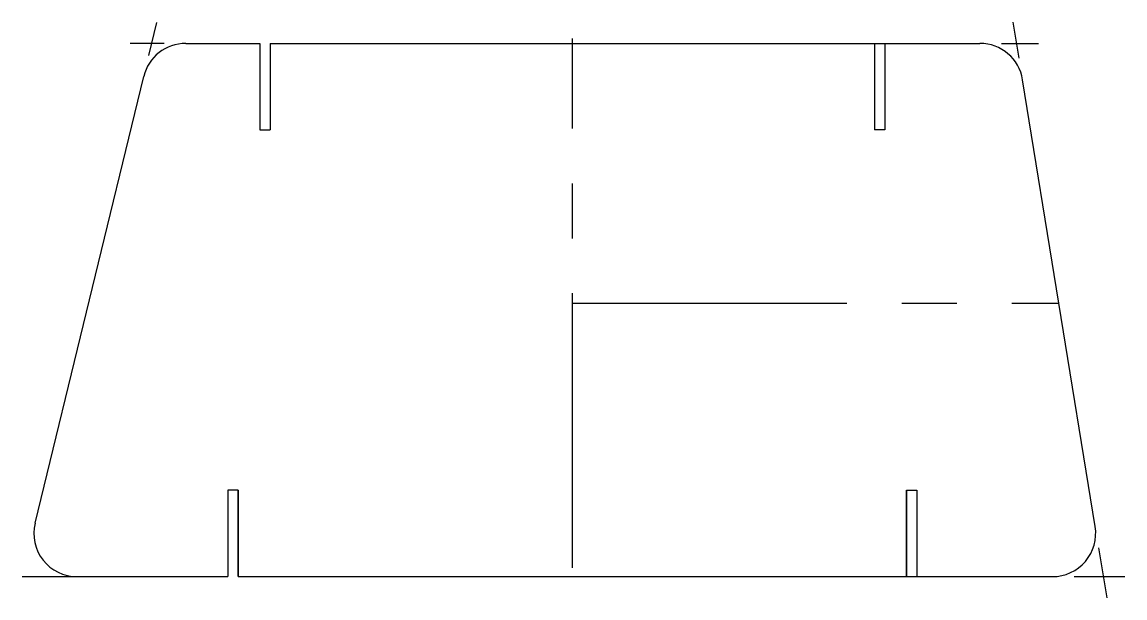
# Model space of a CAD drawing. Header units: millimetres. Extents: x 22.8 to 73.8, y 252.7 to 279.3.
import ezdxf

# ---------------------------------------------------------------- set-up
doc = ezdxf.new("R2010")
doc.units = ezdxf.units.MM
doc.linetypes.add('CENTERX2', pattern=[20.32, 12.7, -2.54, 2.54, -2.54])

msp = doc.modelspace()

# ---------------------------------------------------------------- linework, layer by layer
at = {"color": 7, "linetype": 'Continuous'}
for p, q in [((28.7, 277.795), (29.071, 279.323)), ((68.947, 277.659), (68.675, 279.338)), ((29.407, 278.351), (27.835, 278.351)), ((30.407, 278.351), (33.835, 278.351)), ((33.835, 278.351), (33.835, 274.351)), ((34.317, 278.351), (34.317, 274.351)), ((34.317, 278.351), (67.133, 278.351)), ((62.252, 278.351), (62.252, 274.351)), ((62.734, 278.351), (62.734, 274.351)), ((68.133, 278.351), (69.835, 278.351)), ((23.439, 256.146), (28.464, 276.824)), ((72.461, 255.994), (69.107, 276.671)), ((33.835, 274.351), (34.317, 274.351)), ((62.734, 274.351), (62.252, 274.351)), ((32.838, 257.674), (32.356, 257.674)), ((32.356, 257.674), (32.356, 253.674)), ((32.838, 253.674), (32.838, 257.674)), ((32.838, 257.674), (32.838, 253.674)), ((63.731, 257.674), (64.213, 257.674)), ((63.731, 257.674), (63.731, 253.674)), ((63.731, 253.674), (63.731, 257.674)), ((64.213, 257.674), (64.213, 253.674)), ((72.621, 255.007), (72.998, 252.687)), ((25.382, 253.674), (32.356, 253.674)), ((32.838, 253.674), (70.487, 253.674)), ((71.487, 253.674), (73.838, 253.674))]:
    msp.add_line(p, q, dxfattribs=at)
at = {"color": 7, "linetype": 'CENTERX2'}
for p, q in [((48.284, 254.085), (48.284, 278.58)), ((48.284, 266.333), (70.784, 266.333)), ((22.838, 253.674), (32.356, 253.674))]:
    msp.add_line(p, q, dxfattribs=at)
at = {"color": 7, "linetype": 'Continuous', "lineweight": 15}
for p, q in [((30.407, 278.351), (33.835, 278.351)), ((33.835, 278.351), (33.835, 274.351)), ((34.317, 278.351), (34.317, 274.351)), ((34.317, 278.351), (62.252, 278.351)), ((62.252, 278.351), (62.252, 274.351)), ((62.734, 278.351), (62.734, 274.351)), ((62.734, 278.351), (67.133, 278.351)), ((23.439, 256.146), (28.464, 276.824)), ((72.461, 255.994), (69.107, 276.671)), ((33.835, 274.351), (34.317, 274.351)), ((62.734, 274.351), (62.252, 274.351)), ((32.838, 257.674), (32.356, 257.674)), ((32.356, 257.674), (32.356, 253.674)), ((32.838, 253.674), (32.838, 257.674)), ((63.731, 257.674), (64.213, 257.674)), ((63.731, 257.674), (63.731, 253.674)), ((64.213, 257.674), (64.213, 253.674)), ((25.382, 253.674), (32.356, 253.674)), ((32.838, 253.674), (63.731, 253.674)), ((64.213, 253.674), (70.487, 253.674))]:
    msp.add_line(p, q, dxfattribs=at)
at = {"color": 7, "linetype": 'Continuous'}
for centre, start, end in [((30.407, 276.351), 90, 166.3408), ((67.133, 276.351), 9.2136, 90), ((25.382, 255.674), 166.3408, 270), ((70.487, 255.674), 270, 9.2136)]:
    msp.add_arc(centre, 2, start, end, dxfattribs=at)
at = {"color": 7, "linetype": 'Continuous', "lineweight": 15}
for centre, start, end in [((30.407, 276.351), 90, 166.3408), ((67.133, 276.351), 9.2136, 90), ((25.382, 255.674), 166.3408, 270), ((70.487, 255.674), 270, 9.2136)]:
    msp.add_arc(centre, 2, start, end, dxfattribs=at)

doc.saveas('drawing.dxf')
